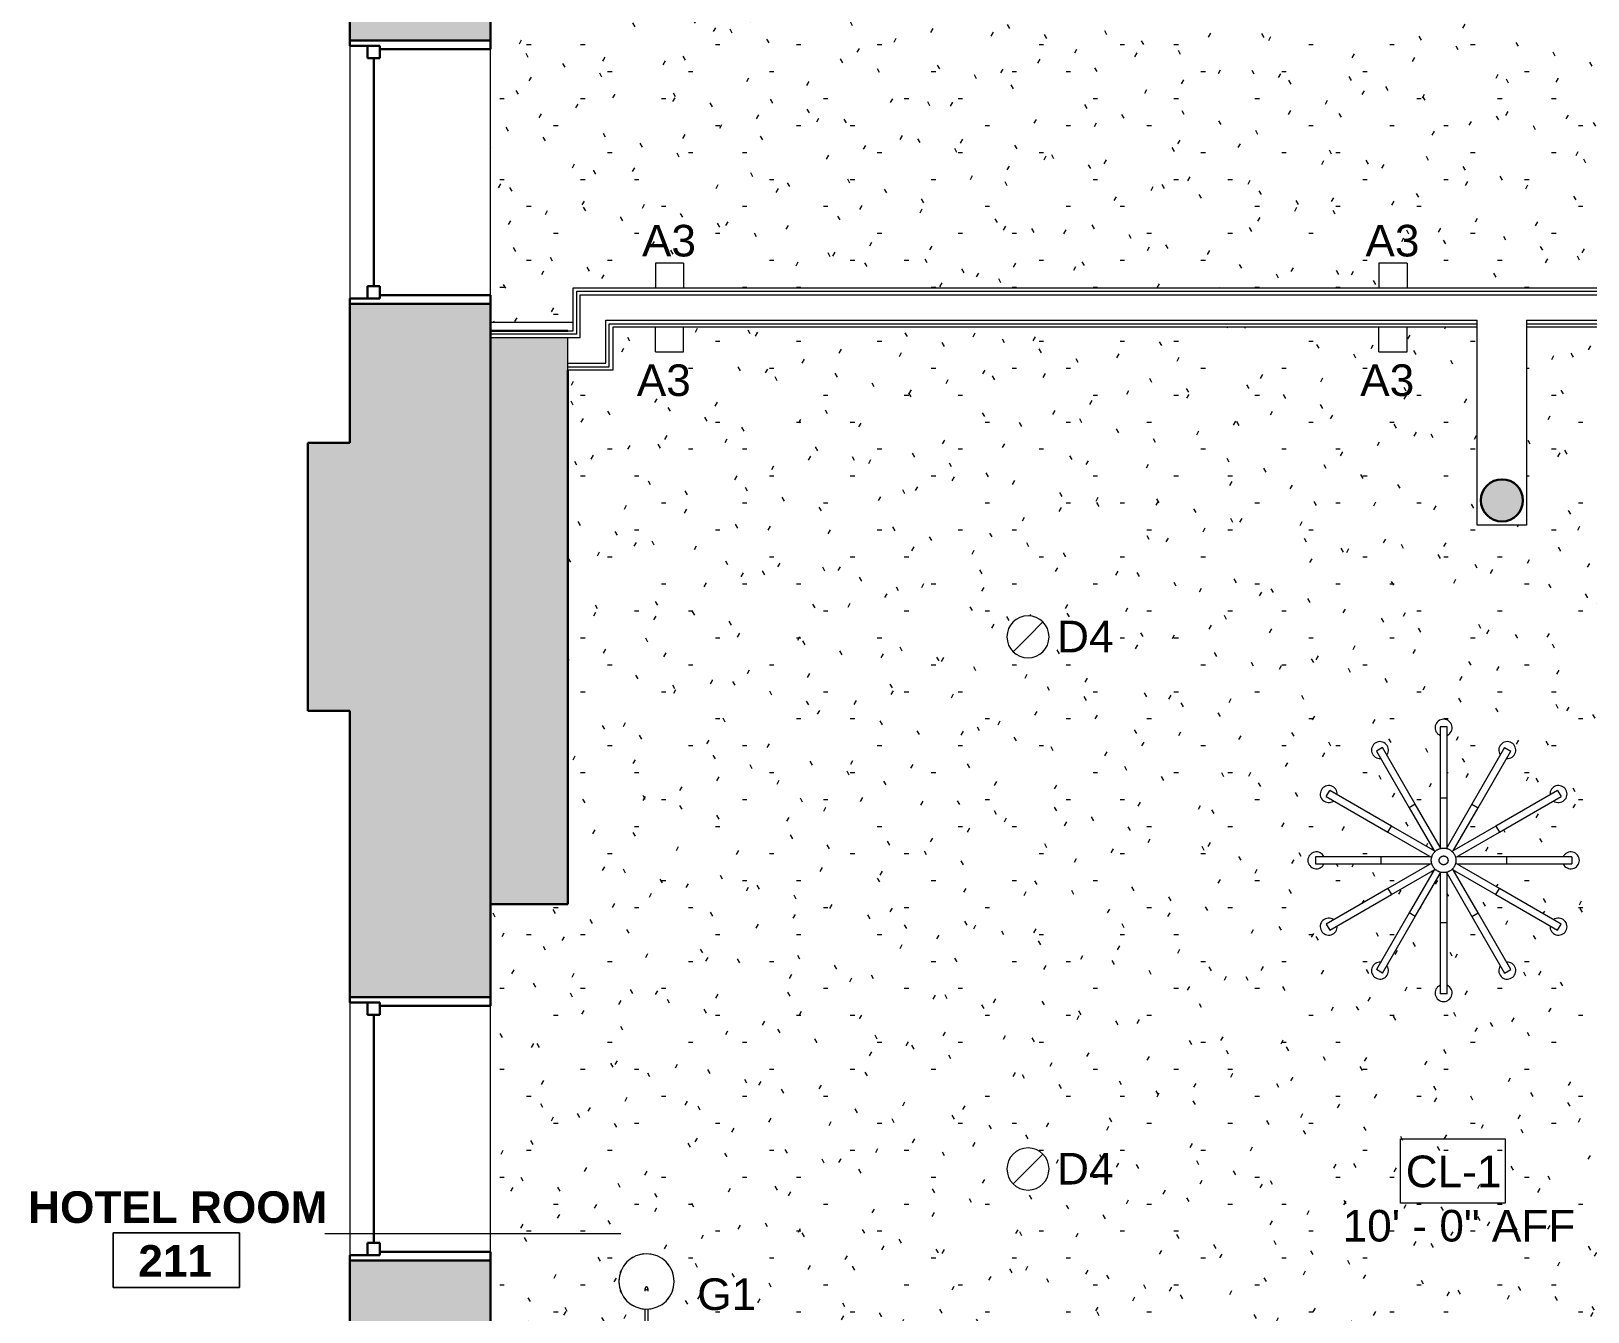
# Model space of a CAD drawing. Header units: inches. Extents: x -1176 to 1507, y -2527 to 978.
# Drawn here: x -1080.5 to -858.8, y 460.8 to 643.2 of the extents above; entities that cross this region are included whole.
import ezdxf

# ---------------------------------------------------------------- set-up
doc = ezdxf.new("R2010")
doc.units = ezdxf.units.IN
doc.header["$MEASUREMENT"] = 0
for name, color, linetype, lineweight in [('A-AREA-IDEN', 2, 'Continuous', 9), ('A-CLNG', 13, 'Continuous', 18), ('A-CLNG-IDEN', 151, 'Continuous', 9), ('A-CLNG-PATT', 13, 'Continuous', 18), ('A-GLAZ', 151, 'Continuous', 18), ('A-WALL', 113, 'Continuous', 18), ('A-WALL-PATT', 111, 'Continuous', 18), ('E-LITE-EQPM', 33, 'Continuous', 9), ('E-LITE-EQPM-IDEN', 33, 'Continuous', 9), ('I-WALL', 2, 'Continuous', 18), ('S-COLS', 52, 'Continuous', 18)]:
    doc.layers.add(name, color=color, linetype=linetype, lineweight=lineweight)
doc.styles.add('Arial', font='arial.ttf', dxfattribs={"height": 4.5})
doc.styles.add('Swis721 Lt BT', font='swissl.ttf', dxfattribs={"height": 4.5})
doc.styles.add('Swis721 Lt BT_B', font='', dxfattribs={"height": 4.5})
doc.styles.get('Swis721 Lt BT_B').set_extended_font_data('Swis721 Lt BT', bold=True)
pattern_1 = [(0, (0, 0), (15.36, 3.84), [0.634, -10.886, 0.634, -10.886, -61.44]), (0, (0, 0), (15.36, 3.84), [-23.04, 0.634, -22.406, 0.634, -10.886, -26.88]), (0, (0, 0), (15.36, 3.84), [-57.6, 0.634, -7.046, 0.634, -18.566]), (120, (5.76, 1.92), (-11.005538, 11.38215), [0.634, -10.886, 0.634, -10.886, -61.44]), (120, (5.76, 1.92), (-11.005538, 11.38215), [-23.04, 0.634, -22.406, 0.634, -10.886, -26.88]), (120, (5.76, 1.92), (-11.005538, 11.38215), [-57.6, 0.634, -7.046, 0.634, -18.566]), (240, (7.68, 9.6), (-4.354462, -15.22215), [0.634, -10.886, 0.634, -10.886, -61.44]), (240, (7.68, 9.6), (-4.354462, -15.22215), [-23.04, 0.634, -22.406, 0.634, -10.886, -26.88]), (240, (7.68, 9.6), (-4.354462, -15.22215), [-57.6, 0.634, -7.046, 0.634, -18.566])]

# ---------------------------------------------------------------- blocks, each defined once
blk = doc.blocks.new('Double Hung - side window 4_ X 6_ 3_ H-6972878-2nd Floor RCP')
at = {"layer": 'A-GLAZ', "color": 8, "lineweight": 30}
for p, q in [((-18.75, 10), (-18, 10)), ((-18, 5.75), (-18, 10)), ((18, 5.75), (18, 10)), ((18.75, 10), (18, 10)), ((-18, 7.5), (-18, 5.75)), ((-18, 7.5), (-16.25, 7.5)), ((-16.25, 7.5), (-16.25, 5.75)), ((16.25, 7.5), (16.25, 5.75)), ((18, 7.5), (16.25, 7.5)), ((18, 7.5), (18, 5.75)), ((-18, 5.75), (-16.25, 5.75)), ((-18, 5.75), (-17.5, 5.75)), ((-17.5, -10), (-17.5, 5.75)), ((-16.25, 6.625), (16.25, 6.625)), ((18, 5.75), (16.25, 5.75)), ((17.5, 5.75), (18, 5.75)), ((17.5, 5.75), (17.5, -10)), ((-17.5, -10), (-18.75, -10)), ((17.5, -10), (18.75, -10))]:
    blk.add_line(p, q, dxfattribs=at)
blk = doc.blocks.new('Sconce Light - Sphere - Bedside Sconce-8114696-2nd Floor RCP')
at = {"layer": 'E-LITE-EQPM'}
for p, q in [((0, 6.3125), (-2, 6.3125)), ((-2, 6.3125), (-2, 2.8125)), ((2, 6.3125), (0, 6.3125)), ((2, 6.3125), (2, 2.8125)), ((-2, 2.8125), (0, 2.8125)), ((0, 2.8125), (2, 2.8125))]:
    blk.add_line(p, q, dxfattribs=at)
blk = doc.blocks.new('Iron_Chandelier_2145 - Iron_Chandelier_2145-V2-2nd Floor RCP')
at = {"layer": 'E-LITE-EQPM'}
for p, q in [((-0.5, 19.02), (-0.5, 8.88)), ((0.5, 19.02), (-0.5, 19.02)), ((0.5, 8.88), (0.5, 19.02)), ((-8.69, 16.05), (-9.56, 15.55)), ((-9.56, 15.55), (-4.9, 7.49)), ((-4.04, 7.99), (-8.69, 16.05)), ((8.69, 16.05), (4.04, 7.99)), ((4.9, 7.49), (9.56, 15.55)), ((8.69, 16.05), (9.56, 15.55)), ((-16.72, 9.08), (-16.22, 9.94)), ((-16.72, 9.08), (-7.94, 4)), ((-7.44, 4.87), (-16.22, 9.94)), ((-0.5, 8.88), (-0.5, 2.41)), ((0.5, 8.88), (-0.5, 8.88)), ((0.5, 2.41), (0.5, 8.88)), ((16.22, 9.94), (7.44, 4.87)), ((7.94, 4), (16.72, 9.08)), ((16.22, 9.94), (16.72, 9.08)), ((-4.04, 7.99), (-4.9, 7.49)), ((-4.9, 7.49), (-1.36, 1.36)), ((-0.5, 1.86), (-4.04, 7.99)), ((4.04, 7.99), (0.5, 1.86)), ((1.36, 1.36), (4.9, 7.49)), ((4.04, 7.99), (4.9, 7.49)), ((-7.94, 4), (-7.44, 4.87)), ((-1.84, 1.64), (-7.44, 4.87)), ((7.44, 4.87), (1.84, 1.64)), ((7.44, 4.87), (7.94, 4)), ((-7.94, 4), (-2.34, 0.77)), ((-0.5, 2.41), (-0.5, 1.66)), ((0.5, 1.67), (0.5, 2.41)), ((2.34, 0.77), (7.94, 4)), ((-8.94, 0.5), (-18.25, 0.5)), ((-18.25, 0.5), (-18.25, -0.5)), ((-1.86, 0.5), (-8.94, 0.5)), ((-8.94, 0.5), (-8.94, -0.5)), ((-2.34, 0.77), (-1.69, 0.4)), ((-1.2, 1.27), (-1.84, 1.64)), ((1.84, 1.64), (1.19, 1.26)), ((1.69, 0.4), (2.34, 0.77)), ((8.94, 0.5), (1.86, 0.5)), ((18.25, 0.5), (8.94, 0.5)), ((8.94, 0.5), (8.94, -0.5)), ((18.25, 0.5), (18.25, -0.5)), ((-18.25, -0.5), (-8.94, -0.5)), ((-8.94, -0.5), (-1.86, -0.5)), ((-2.34, -0.77), (-7.94, -4)), ((-7.44, -4.87), (-1.84, -1.64)), ((-1.36, -1.36), (-4.9, -7.49)), ((-4.04, -7.99), (-0.5, -1.86)), ((-1.69, -0.4), (-2.34, -0.77)), ((-1.84, -1.64), (-1.19, -1.26)), ((-0.5, -1.67), (-0.5, -2.41)), ((0.5, -2.41), (0.5, -1.66)), ((0.5, -1.86), (4.04, -7.99)), ((1.2, -1.27), (1.84, -1.64)), ((4.9, -7.49), (1.36, -1.36)), ((2.34, -0.77), (1.69, -0.4)), ((1.84, -1.64), (7.44, -4.87)), ((1.86, -0.5), (8.94, -0.5)), ((7.94, -4), (2.34, -0.77)), ((8.94, -0.5), (18.25, -0.5)), ((-7.94, -4), (-16.72, -9.08)), ((-7.94, -4), (-7.44, -4.87)), ((-0.5, -2.41), (-0.5, -8.88)), ((0.5, -8.88), (0.5, -2.41)), ((7.44, -4.87), (7.94, -4)), ((16.72, -9.08), (7.94, -4)), ((-16.22, -9.94), (-7.44, -4.87)), ((7.44, -4.87), (16.22, -9.94)), ((-4.9, -7.49), (-9.56, -15.55)), ((-8.69, -16.05), (-4.04, -7.99)), ((-4.04, -7.99), (-4.9, -7.49)), ((4.04, -7.99), (4.9, -7.49)), ((4.04, -7.99), (8.69, -16.05)), ((9.56, -15.55), (4.9, -7.49)), ((-16.72, -9.08), (-16.22, -9.94)), ((-0.5, -8.88), (-0.5, -19.02)), ((0.5, -8.88), (-0.5, -8.88)), ((0.5, -19.02), (0.5, -8.88)), ((16.22, -9.94), (16.72, -9.08)), ((-8.69, -16.05), (-9.56, -15.55)), ((8.69, -16.05), (9.56, -15.55)), ((0.5, -19.02), (-0.5, -19.02))]:
    blk.add_line(p, q, dxfattribs=at)
at = {"layer": 'E-LITE-EQPM', "flags": 128}
for points in [[(-1.75, 0), (-1.75, 0.07), (-1.75, 0.14), (-1.74, 0.21), (-1.73, 0.28), (-1.72, 0.35), (-1.7, 0.42), (-1.68, 0.48), (-1.66, 0.55), (-1.64, 0.62), (-1.61, 0.68), (-1.59, 0.75), (-1.56, 0.81), (-1.52, 0.87), (-1.49, 0.93), (-1.45, 0.99), (-1.41, 1.05), (-1.36, 1.1), (-1.32, 1.16), (-1.27, 1.21), (-1.22, 1.26), (-1.17, 1.31), (-1.12, 1.35), (-1.06, 1.39), (-1.01, 1.44), (-0.95, 1.48), (-0.89, 1.51), (-0.83, 1.55), (-0.76, 1.58), (-0.7, 1.61), (-0.64, 1.63), (-0.57, 1.66), (-0.5, 1.68), (-0.44, 1.7), (-0.37, 1.71), (-0.3, 1.73), (-0.23, 1.74), (-0.16, 1.75), (-0.09, 1.75), (-0.02, 1.75), (0.05, 1.75), (0.12, 1.75), (0.19, 1.74), (0.26, 1.73), (0.33, 1.72), (0.4, 1.71), (0.47, 1.69), (0.53, 1.67), (0.6, 1.65), (0.67, 1.62), (0.73, 1.59), (0.79, 1.56), (0.85, 1.53), (0.92, 1.5), (0.97, 1.46), (1.03, 1.42), (1.09, 1.38), (1.14, 1.33), (1.19, 1.28), (1.24, 1.23), (1.29, 1.18), (1.34, 1.13), (1.38, 1.08), (1.43, 1.02), (1.46, 0.96), (1.5, 0.9), (1.54, 0.84), (1.57, 0.78), (1.6, 0.72), (1.63, 0.65), (1.65, 0.59), (1.67, 0.52), (1.69, 0.45), (1.71, 0.39), (1.72, 0.32), (1.74, 0.25), (1.74, 0.18), (1.75, 0.11), (1.75, 0.04), (1.75, 0)], [(-0.63, 0), (-0.63, 0.03), (-0.63, 0.05), (-0.62, 0.08), (-0.62, 0.1), (-0.62, 0.12), (-0.61, 0.15), (-0.6, 0.17), (-0.6, 0.2), (-0.59, 0.22), (-0.58, 0.24), (-0.57, 0.27), (-0.56, 0.29), (-0.55, 0.31), (-0.53, 0.33), (-0.52, 0.35), (-0.5, 0.38), (-0.49, 0.39), (-0.47, 0.41), (-0.46, 0.43), (-0.44, 0.45), (-0.42, 0.47), (-0.4, 0.48), (-0.38, 0.5), (-0.36, 0.51), (-0.34, 0.53), (-0.32, 0.54), (-0.3, 0.55), (-0.27, 0.57), (-0.25, 0.58), (-0.23, 0.59), (-0.2, 0.59), (-0.18, 0.6), (-0.16, 0.61), (-0.13, 0.61), (-0.11, 0.62), (-0.08, 0.62), (-0.06, 0.63), (-0.03, 0.63), (-0.01, 0.63), (0.02, 0.63), (0.04, 0.63), (0.07, 0.62), (0.09, 0.62), (0.12, 0.62), (0.14, 0.61), (0.17, 0.61), (0.19, 0.6), (0.21, 0.59), (0.24, 0.58), (0.26, 0.57), (0.28, 0.56), (0.31, 0.55), (0.33, 0.54), (0.35, 0.52), (0.37, 0.51), (0.39, 0.49), (0.41, 0.48), (0.43, 0.46), (0.45, 0.44), (0.46, 0.42), (0.48, 0.41), (0.5, 0.39), (0.51, 0.37), (0.52, 0.35), (0.54, 0.32), (0.55, 0.3), (0.56, 0.28), (0.57, 0.26), (0.58, 0.23), (0.59, 0.21), (0.6, 0.19), (0.61, 0.16), (0.61, 0.14), (0.62, 0.11), (0.62, 0.09), (0.62, 0.06), (0.63, 0.04), (0.63, 0.01), (0.63, 0)], [(1.75, 0), (1.75, -0.07), (1.75, -0.14), (1.74, -0.21), (1.73, -0.28), (1.72, -0.35), (1.7, -0.42), (1.68, -0.48), (1.66, -0.55), (1.64, -0.62), (1.61, -0.68), (1.59, -0.75), (1.56, -0.81), (1.52, -0.87), (1.49, -0.93), (1.45, -0.99), (1.41, -1.05), (1.36, -1.1), (1.32, -1.16), (1.27, -1.21), (1.22, -1.26), (1.17, -1.31), (1.12, -1.35), (1.06, -1.39), (1.01, -1.44), (0.95, -1.48), (0.89, -1.51), (0.83, -1.55), (0.76, -1.58), (0.7, -1.61), (0.64, -1.63), (0.57, -1.66), (0.5, -1.68), (0.44, -1.7), (0.37, -1.71), (0.3, -1.73), (0.23, -1.74), (0.16, -1.75), (0.09, -1.75), (0.02, -1.75), (-0.05, -1.75), (-0.12, -1.75), (-0.19, -1.74), (-0.26, -1.73), (-0.33, -1.72), (-0.4, -1.71), (-0.47, -1.69), (-0.53, -1.67), (-0.6, -1.65), (-0.67, -1.62), (-0.73, -1.59), (-0.79, -1.56), (-0.85, -1.53), (-0.92, -1.5), (-0.97, -1.46), (-1.03, -1.42), (-1.09, -1.38), (-1.14, -1.33), (-1.19, -1.28), (-1.24, -1.23), (-1.29, -1.18), (-1.34, -1.13), (-1.38, -1.08), (-1.43, -1.02), (-1.46, -0.96), (-1.5, -0.9), (-1.54, -0.84), (-1.57, -0.78), (-1.6, -0.72), (-1.63, -0.65), (-1.65, -0.59), (-1.67, -0.52), (-1.69, -0.45), (-1.71, -0.39), (-1.72, -0.32), (-1.74, -0.25), (-1.74, -0.18), (-1.75, -0.11), (-1.75, -0.04), (-1.75, 0)], [(0.63, 0), (0.63, -0.03), (0.63, -0.05), (0.62, -0.08), (0.62, -0.1), (0.62, -0.12), (0.61, -0.15), (0.6, -0.17), (0.6, -0.2), (0.59, -0.22), (0.58, -0.24), (0.57, -0.27), (0.56, -0.29), (0.55, -0.31), (0.53, -0.33), (0.52, -0.35), (0.5, -0.38), (0.49, -0.39), (0.47, -0.41), (0.46, -0.43), (0.44, -0.45), (0.42, -0.47), (0.4, -0.48), (0.38, -0.5), (0.36, -0.51), (0.34, -0.53), (0.32, -0.54), (0.3, -0.55), (0.27, -0.57), (0.25, -0.58), (0.23, -0.59), (0.2, -0.59), (0.18, -0.6), (0.16, -0.61), (0.13, -0.61), (0.11, -0.62), (0.08, -0.62), (0.06, -0.63), (0.03, -0.63), (0.01, -0.63), (-0.02, -0.63), (-0.04, -0.63), (-0.07, -0.62), (-0.09, -0.62), (-0.12, -0.62), (-0.14, -0.61), (-0.17, -0.61), (-0.19, -0.6), (-0.21, -0.59), (-0.24, -0.58), (-0.26, -0.57), (-0.28, -0.56), (-0.31, -0.55), (-0.33, -0.54), (-0.35, -0.52), (-0.37, -0.51), (-0.39, -0.49), (-0.41, -0.48), (-0.43, -0.46), (-0.45, -0.44), (-0.46, -0.42), (-0.48, -0.41), (-0.5, -0.39), (-0.51, -0.37), (-0.52, -0.35), (-0.54, -0.32), (-0.55, -0.3), (-0.56, -0.28), (-0.57, -0.26), (-0.58, -0.23), (-0.59, -0.21), (-0.6, -0.19), (-0.61, -0.16), (-0.61, -0.14), (-0.62, -0.11), (-0.62, -0.09), (-0.62, -0.06), (-0.63, -0.04), (-0.63, -0.01), (-0.63, 0)]]:
    blk.add_lwpolyline(points, dxfattribs=at)
at = {"layer": 'E-LITE-EQPM'}
for centre, start, end in [((0, 18.89), 90, 244.637), ((0, 18.89), 295.363, 90), ((-9.06, 15.7), 120, 274.637), ((-9.06, 15.7), 325.363, 120), ((9.06, 15.7), 60, 214.637), ((9.06, 15.7), 265.363, 60), ((-16.36, 9.44), 150, 304.637), ((-16.36, 9.44), 355.363, 150), ((16.36, 9.44), 30, 184.637), ((16.36, 9.44), 235.363, 30), ((-18.12, 0), 25.363, 180), ((-18.12, 0), 180, 334.637), ((18.12, 0), 0, 154.637), ((18.12, 0), 205.363, 0), ((-16.36, -9.44), 55.363, 210), ((16.36, -9.44), 330, 124.637), ((-16.36, -9.44), 210, 4.637), ((16.36, -9.44), 175.363, 330), ((-9.06, -15.7), 85.363, 240), ((-9.06, -15.7), 240, 34.637), ((9.06, -15.7), 145.363, 300), ((9.06, -15.7), 300, 94.637), ((0, -18.89), 115.363, 270), ((0, -18.89), 270, 64.637)]:
    blk.add_arc(centre, 1.21, start, end, dxfattribs=at)
blk = doc.blocks.new('Lighting_Outside_Platek_flamingo-floor - 3050316_9W_LED_3000K_H1900mm_Floor-6784958-2nd Floor RCP')
at = {"layer": 'E-LITE-EQPM'}
for p, q in [((10, 0.18), (10.41, 0.18)), ((12.93, 0.18), (15.52, 0.18)), ((10.41, -0.21), (10, -0.21)), ((15.52, -0.21), (12.92, -0.21))]:
    blk.add_line(p, q, dxfattribs=at)
for centre, radius, start, end in [((9.02, 0), 3.94, 0, 180), ((9.02, -0.01), 3.94, 127.822, 131.3135), ((9.02, -0.01), 3.94, 108.8033, 111.9844), ((9.02, -0.01), 3.94, 68.0156, 71.1967), ((9.02, -0.01), 3.94, 48.6865, 52.178), ((9.02, 0), 3.94, 180, 0), ((9.02, -0.01), 3.94, 168.0937, 173.161), ((10, -0.01), 0.197, 0, 180), ((9.02, -0.01), 3.94, 6.839, 11.9063), ((9.02, -0.01), 3.94, 186.4519, 192.1397), ((9.02, -0.01), 3.94, 208.3017, 212.7015), ((10, -0.01), 0.197, 180, 360), ((9.02, -0.01), 3.94, 327.2985, 331.6983), ((9.02, -0.01), 3.94, 347.8603, 353.5481), ((9.02, -0.01), 3.94, 227.2675, 234.5311), ((9.02, -0.01), 3.94, 245.2753, 252.8493), ((9.02, -0.01), 3.94, 265.6002, 270), ((9.02, -0.01), 3.94, 270, 274.3998), ((9.02, -0.01), 3.94, 287.1507, 294.7247), ((9.02, -0.01), 3.94, 305.4689, 312.7325)]:
    blk.add_arc(centre, radius, start, end, dxfattribs=at)
blk = doc.blocks.new('L-Recessed Circular - Downlight - 6_-7313291-2nd Floor RCP')
at = {"layer": 'E-LITE-EQPM'}
for q in [(-2.12, -2.12), (2.12, 2.12)]:
    blk.add_line((0, 0), q, dxfattribs=at)
for start, end in [(360, 180), (180, 360)]:
    blk.add_arc((0, 0), 3, start, end, dxfattribs=at)
blk = doc.blocks.new('Room Tag - Room Name and Number-3379422-2nd Floor RCP')
at = {"layer": 'A-AREA-IDEN'}
for p, q in [((-0.1881, -0.1636), (-0.1881, -0.0018)), ((-0.1881, -0.0018), (0.1869, -0.0018)), ((0.1869, -0.0018), (-0.1881, -0.0018)), ((-0.1881, -0.0018), (-0.1881, -0.1636)), ((0.1869, -0.0018), (0.1869, -0.1636)), ((0.1869, -0.1636), (0.1869, -0.0018)), ((0.1869, -0.1636), (-0.1881, -0.1636)), ((-0.1881, -0.1636), (0.1869, -0.1636))]:
    blk.add_line(p, q, dxfattribs=at)

msp = doc.modelspace()

# ---------------------------------------------------------------- hatches: boundary and pattern name
at = {"layer": 'A-CLNG-PATT'}
h = msp.add_hatch(dxfattribs=at)
h.set_pattern_fill('FP_2', color=256, style=0, pattern_type=2)
h.set_pattern_definition(pattern_1)
h.paths.add_polyline_path([(-1015.06, 601.72), (-1003.27, 601.72), (-1003.27, 606.65), (-991.56, 606.65), (-991.56, 610.15), (-987.56, 610.15), (-987.56, 606.65), (-888.56, 606.65), (-888.56, 610.15), (-884.56, 610.15), (-884.56, 606.65), (-780.6, 606.65), (-780.6, 610.15), (-776.6, 610.15), (-776.6, 606.65), (-758.26, 606.65), (-758.26, 789.87), (-1004.06, 789.87), (-1004.06, 776.87), (-1015.06, 776.87), (-1015.06, 720.37), (-1004.06, 720.37), (-1004.06, 651.37), (-1015.06, 651.37), (-1015.06, 604.37)], flags=0)
h.paths.add_polyline_path([(-951.75, 644.52), (-952.53, 644.62), (-953.25, 644.92), (-953.87, 645.4), (-954.35, 646.02), (-954.65, 646.75), (-954.75, 647.52), (-954.65, 648.3), (-954.35, 649.02), (-953.87, 649.64), (-953.25, 650.12), (-952.53, 650.42), (-951.75, 650.52), (-950.97, 650.42), (-950.25, 650.12), (-949.63, 649.64), (-949.15, 649.02), (-948.85, 648.3), (-948.75, 647.52), (-948.85, 646.75), (-949.15, 646.02), (-949.63, 645.4), (-950.25, 644.92), (-950.97, 644.62)], flags=0)
h.paths.add_polyline_path([(-822.79, 644.52), (-823.57, 644.62), (-824.29, 644.92), (-824.91, 645.4), (-825.39, 646.02), (-825.69, 646.75), (-825.79, 647.52), (-825.69, 648.3), (-825.39, 649.02), (-824.91, 649.64), (-824.29, 650.12), (-823.57, 650.42), (-822.79, 650.52), (-822.01, 650.42), (-821.29, 650.12), (-820.67, 649.64), (-820.19, 649.02), (-819.89, 648.3), (-819.79, 647.52), (-819.89, 646.75), (-820.19, 646.02), (-820.67, 645.4), (-821.29, 644.92), (-822.01, 644.62)], flags=0)
h.paths.add_polyline_path([(-886.07, 678.17), (-886.78, 678.4), (-887.21, 679.01), (-887.21, 679.75), (-886.78, 680.36), (-886.57, 680.42), (-886.57, 696.4), (-894.17, 683.22), (-894.03, 683.06), (-893.96, 682.29), (-894.32, 681.67), (-895, 681.37), (-895.73, 681.52), (-896.23, 682.08), (-896.29, 682.85), (-895.94, 683.46), (-895.25, 683.77), (-895.04, 683.72), (-887.46, 696.88), (-901.27, 688.91), (-901.22, 688.69), (-901.52, 688.01), (-902.17, 687.64), (-902.91, 687.72), (-903.47, 688.22), (-903.62, 688.95), (-903.32, 689.63), (-902.67, 690), (-901.93, 689.92), (-901.77, 689.78), (-888.41, 697.49), (-888.41, 697.76), (-903.15, 697.76), (-903.21, 697.55), (-903.82, 697.12), (-904.57, 697.12), (-905.17, 697.55), (-905.4, 698.26), (-905.17, 698.97), (-904.56, 699.41), (-903.82, 699.41), (-903.21, 698.97), (-903.15, 698.76), (-887.95, 698.78), (-901.78, 706.74), (-901.93, 706.6), (-902.7, 706.54), (-903.32, 706.9), (-903.62, 707.58), (-903.47, 708.31), (-902.91, 708.81), (-902.14, 708.87), (-901.52, 708.51), (-901.22, 707.83), (-901.27, 707.62), (-887.43, 699.63), (-895.04, 712.81), (-895.25, 712.76), (-895.94, 713.06), (-896.31, 713.71), (-896.23, 714.45), (-895.73, 715.01), (-895, 715.16), (-894.32, 714.86), (-893.95, 714.21), (-894.03, 713.47), (-894.17, 713.31), (-886.57, 700.13), (-886.57, 716.1), (-886.78, 716.17), (-887.21, 716.78), (-887.21, 717.52), (-886.78, 718.13), (-886.07, 718.36), (-885.36, 718.13), (-884.92, 717.52), (-884.92, 716.78), (-885.36, 716.17), (-885.57, 716.1), (-885.57, 700.13), (-877.96, 713.31), (-878.11, 713.47), (-878.17, 714.24), (-877.81, 714.86), (-877.13, 715.16), (-876.4, 715.01), (-875.9, 714.45), (-875.84, 713.68), (-876.2, 713.06), (-876.88, 712.76), (-877.09, 712.81), (-884.7, 699.63), (-870.87, 707.62), (-870.91, 707.83), (-870.61, 708.51), (-869.96, 708.89), (-869.22, 708.81), (-868.67, 708.31), (-868.51, 707.58), (-868.81, 706.9), (-869.46, 706.53), (-870.2, 706.6), (-870.37, 706.75), (-884.2, 698.76), (-868.98, 698.78), (-868.92, 698.97), (-868.31, 699.41), (-867.57, 699.41), (-866.96, 698.97), (-866.73, 698.26), (-866.96, 697.55), (-867.57, 697.12), (-868.32, 697.12), (-868.92, 697.55), (-868.99, 697.76), (-884.2, 697.76), (-870.35, 689.79), (-870.2, 689.92), (-869.43, 689.99), (-868.81, 689.63), (-868.51, 688.95), (-868.67, 688.22), (-869.22, 687.72), (-869.99, 687.66), (-870.61, 688.01), (-870.91, 688.69), (-870.87, 688.91), (-884.69, 696.88), (-877.09, 683.72), (-876.88, 683.77), (-876.2, 683.46), (-875.82, 682.82), (-875.9, 682.08), (-876.4, 681.52), (-877.13, 681.37), (-877.81, 681.67), (-878.18, 682.32), (-878.11, 683.06), (-877.96, 683.22), (-885.57, 696.4), (-885.57, 680.42), (-885.36, 680.36), (-884.92, 679.75), (-884.92, 679), (-885.36, 678.4), (-885.93, 678.21)], flags=0)
h.paths.add_polyline_path([(-888.41, 697.49), (-887.93, 697.76), (-888.41, 697.76)], flags=0)
h.paths.add_polyline_path([(-822.79, 735.94), (-823.57, 736.04), (-824.29, 736.34), (-824.91, 736.82), (-825.39, 737.44), (-825.69, 738.16), (-825.79, 738.94), (-825.69, 739.71), (-825.39, 740.44), (-824.91, 741.06), (-824.29, 741.53), (-823.57, 741.83), (-822.79, 741.94), (-822.01, 741.83), (-821.29, 741.53), (-820.67, 741.06), (-820.19, 740.44), (-819.89, 739.71), (-819.79, 738.94), (-819.89, 738.16), (-820.19, 737.44), (-820.67, 736.82), (-821.29, 736.34), (-822.01, 736.04)], flags=0)
h.paths.add_polyline_path([(-951.75, 735.94), (-952.53, 736.04), (-953.25, 736.34), (-953.87, 736.82), (-954.35, 737.44), (-954.65, 738.16), (-954.75, 738.94), (-954.65, 739.71), (-954.35, 740.44), (-953.87, 741.06), (-953.25, 741.53), (-952.53, 741.83), (-951.75, 741.94), (-950.97, 741.83), (-950.25, 741.53), (-949.63, 741.06), (-949.15, 740.44), (-948.85, 739.71), (-948.75, 738.94), (-948.85, 738.16), (-949.15, 737.44), (-949.63, 736.82), (-950.25, 736.34), (-950.97, 736.04)], flags=0)
h.paths.add_polyline_path([(-992.84, 776.95), (-993.29, 777.01), (-993.51, 777.01), (-993.63, 777.06), (-993.86, 777.09), (-994.81, 777.48), (-995.62, 778.11), (-996.25, 778.92), (-996.64, 779.87), (-996.77, 780.89), (-996.64, 781.91), (-996.25, 782.86), (-995.62, 783.67), (-994.79, 784.3), (-993.86, 784.69), (-993.63, 784.72), (-993.51, 784.77), (-993.22, 784.78), (-993.02, 784.8), (-993.01, 787), (-992.96, 787.08), (-992.87, 787.14), (-992.77, 787.14), (-992.68, 787.08), (-992.63, 787), (-992.63, 786.94), (-992.63, 784.8), (-992.34, 784.77), (-992.14, 784.77), (-992, 784.72), (-991.82, 784.69), (-990.84, 784.29), (-990.71, 784.18), (-990.05, 783.67), (-989.9, 783.5), (-989.81, 783.42), (-989.65, 783.15), (-989.43, 782.86), (-989.29, 782.52), (-989.12, 782.24), (-989.09, 782.04), (-989.03, 781.91), (-988.9, 780.81), (-988.94, 780.59), (-989.03, 779.87), (-989.09, 779.73), (-989.12, 779.54), (-989.29, 779.26), (-989.43, 778.92), (-989.65, 778.63), (-989.81, 778.36), (-989.95, 778.24), (-990.05, 778.11), (-990.86, 777.48), (-990.96, 777.44), (-991.82, 777.09), (-992, 777.06), (-992.14, 777.01), (-992.38, 777.01)], flags=0)
h.paths.add_polyline_path([(-838.07, 778.36), (-838.07, 789.39), (-827.05, 789.39), (-827.05, 778.36)], flags=0)
h = msp.add_hatch(dxfattribs=at)
h.set_pattern_fill('FP_2', color=256, style=0, pattern_type=2)
h.set_pattern_definition(pattern_1)
h.paths.add_polyline_path([(-1004.06, 449.19), (-872, 449.19), (-871.06, 449.37), (-870.12, 449.19), (-778.6, 449.19), (-778.6, 497.19), (-778.85, 497.19), (-778.85, 601.03), (-867.56, 601.03), (-867.56, 572.84), (-874.56, 572.84), (-874.56, 601.03), (-884.56, 601.03), (-884.56, 597.53), (-888.56, 597.53), (-888.56, 601.03), (-987.56, 601.03), (-987.56, 597.53), (-991.56, 597.53), (-991.56, 601.03), (-997.64, 601.03), (-997.64, 594.9), (-1004.06, 594.9), (-1004.06, 518.87), (-1015.06, 518.87), (-1015.06, 458.42), (-1004.06, 458.42), (-1004.06, 453.32)], flags=0)
h.paths.add_polyline_path([(-992.85, 458.89), (-992.95, 458.91), (-993.02, 458.99), (-993.05, 459.08), (-993.05, 461.23), (-993.29, 461.26), (-993.53, 461.26), (-993.67, 461.31), (-993.86, 461.34), (-994.83, 461.74), (-994.96, 461.85), (-995.62, 462.36), (-995.72, 462.49), (-995.87, 462.61), (-996.02, 462.88), (-996.25, 463.17), (-996.39, 463.51), (-996.55, 463.79), (-996.58, 463.99), (-996.64, 464.12), (-996.77, 465.22), (-996.74, 465.44), (-996.64, 466.16), (-996.58, 466.29), (-996.55, 466.49), (-996.39, 466.77), (-996.25, 467.11), (-996.02, 467.4), (-995.87, 467.67), (-995.72, 467.79), (-995.62, 467.92), (-994.82, 468.55), (-994.71, 468.59), (-993.86, 468.94), (-993.67, 468.97), (-993.53, 469.02), (-993.22, 469.03), (-992.84, 469.08), (-992.38, 469.02), (-992.17, 469.02), (-992.04, 468.97), (-991.82, 468.94), (-990.87, 468.55), (-990.05, 467.92), (-989.43, 467.11), (-989.03, 466.16), (-988.9, 465.14), (-989.03, 464.12), (-989.43, 463.17), (-990.05, 462.36), (-990.88, 461.73), (-991.82, 461.34), (-992.04, 461.31), (-992.17, 461.26), (-992.38, 461.26), (-992.65, 461.23), (-992.66, 459.03), (-992.71, 458.95), (-992.8, 458.89), (-992.84, 458.89)], flags=0)
h.paths.add_polyline_path([(-820.18, 478.02), (-820.96, 478.12), (-821.68, 478.42), (-822.3, 478.9), (-822.78, 479.52), (-823.08, 480.25), (-823.18, 481.02), (-823.08, 481.8), (-822.78, 482.52), (-822.3, 483.14), (-821.68, 483.62), (-820.96, 483.92), (-820.18, 484.02), (-819.41, 483.92), (-818.68, 483.62), (-818.06, 483.14), (-817.59, 482.52), (-817.29, 481.8), (-817.18, 481.02), (-817.29, 480.25), (-817.59, 479.52), (-818.06, 478.9), (-818.68, 478.42), (-819.41, 478.12)], flags=0)
h.paths.add_polyline_path([(-938.53, 478.16), (-939.31, 478.26), (-940.03, 478.56), (-940.65, 479.04), (-941.13, 479.66), (-941.43, 480.38), (-941.53, 481.16), (-941.43, 481.93), (-941.13, 482.66), (-940.65, 483.28), (-940.03, 483.75), (-939.31, 484.05), (-938.53, 484.16), (-937.75, 484.05), (-937.03, 483.75), (-936.41, 483.28), (-935.93, 482.66), (-935.63, 481.93), (-935.53, 481.16), (-935.63, 480.38), (-935.93, 479.66), (-936.41, 479.04), (-937.03, 478.56), (-937.75, 478.26)], flags=0)
h.paths.add_polyline_path([(-879.36, 505.01), (-880.07, 505.25), (-880.5, 505.85), (-880.5, 506.6), (-880.07, 507.2), (-879.86, 507.27), (-879.86, 523.24), (-887.46, 510.07), (-887.32, 509.9), (-887.25, 509.13), (-887.61, 508.51), (-888.29, 508.21), (-889.02, 508.37), (-889.52, 508.92), (-889.58, 509.69), (-889.23, 510.31), (-888.54, 510.61), (-888.33, 510.57), (-880.72, 523.74), (-894.56, 515.75), (-894.51, 515.54), (-894.81, 514.86), (-895.46, 514.48), (-896.2, 514.56), (-896.76, 515.06), (-896.91, 515.79), (-896.61, 516.47), (-895.96, 516.85), (-895.22, 516.77), (-895.06, 516.62), (-881.22, 524.61), (-896.44, 524.61), (-896.5, 524.4), (-897.11, 523.96), (-897.86, 523.96), (-898.46, 524.4), (-898.69, 525.11), (-898.46, 525.82), (-897.85, 526.26), (-897.11, 526.26), (-896.5, 525.82), (-896.44, 525.61), (-881.22, 525.61), (-895.07, 533.58), (-895.22, 533.45), (-895.99, 533.39), (-896.61, 533.74), (-896.91, 534.42), (-896.76, 535.15), (-896.2, 535.65), (-895.43, 535.71), (-894.81, 535.36), (-894.51, 534.68), (-894.56, 534.46), (-880.72, 526.47), (-888.33, 539.65), (-888.54, 539.6), (-889.23, 539.91), (-889.6, 540.55), (-889.52, 541.3), (-889.02, 541.85), (-888.29, 542.01), (-887.61, 541.7), (-887.24, 541.06), (-887.32, 540.31), (-887.46, 540.15), (-879.86, 526.97), (-879.86, 542.95), (-880.07, 543.02), (-880.5, 543.62), (-880.5, 544.37), (-880.07, 544.97), (-879.36, 545.2), (-878.65, 544.97), (-878.21, 544.37), (-878.21, 543.62), (-878.65, 543.02), (-878.86, 542.95), (-878.86, 526.97), (-871.25, 540.15), (-871.4, 540.31), (-871.46, 541.08), (-871.1, 541.7), (-870.42, 542.01), (-869.69, 541.85), (-869.19, 541.3), (-869.13, 540.52), (-869.49, 539.91), (-870.17, 539.6), (-870.38, 539.65), (-877.99, 526.47), (-864.16, 534.46), (-864.2, 534.68), (-863.9, 535.36), (-863.25, 535.73), (-862.51, 535.65), (-861.95, 535.15), (-861.8, 534.42), (-862.1, 533.74), (-862.75, 533.37), (-863.49, 533.45), (-863.66, 533.6), (-877.49, 525.61), (-862.28, 525.61), (-862.21, 525.82), (-861.6, 526.26), (-860.86, 526.26), (-860.25, 525.82), (-860.02, 525.11), (-860.25, 524.4), (-860.86, 523.96), (-861.61, 523.96), (-862.21, 524.4), (-862.28, 524.61), (-877.49, 524.61), (-863.64, 516.63), (-863.49, 516.77), (-862.72, 516.83), (-862.1, 516.47), (-861.8, 515.79), (-861.95, 515.06), (-862.51, 514.56), (-863.28, 514.5), (-863.9, 514.86), (-864.2, 515.54), (-864.16, 515.75), (-877.99, 523.74), (-870.38, 510.57), (-870.17, 510.61), (-869.49, 510.31), (-869.11, 509.66), (-869.19, 508.92), (-869.69, 508.37), (-870.42, 508.21), (-871.1, 508.51), (-871.47, 509.16), (-871.4, 509.9), (-871.25, 510.07), (-878.86, 523.24), (-878.86, 507.27), (-878.65, 507.2), (-878.21, 506.6), (-878.21, 505.85), (-878.65, 505.25), (-879.22, 505.06)], flags=0)
h.paths.add_polyline_path([(-820.18, 553.81), (-820.96, 553.91), (-821.68, 554.21), (-822.3, 554.69), (-822.78, 555.31), (-823.08, 556.03), (-823.18, 556.81), (-823.08, 557.59), (-822.78, 558.31), (-822.3, 558.93), (-821.68, 559.41), (-820.96, 559.71), (-820.18, 559.81), (-819.41, 559.71), (-818.68, 559.41), (-818.06, 558.93), (-817.59, 558.31), (-817.29, 557.59), (-817.18, 556.81), (-817.29, 556.03), (-817.59, 555.31), (-818.06, 554.69), (-818.68, 554.21), (-819.41, 553.91)], flags=0)
h.paths.add_polyline_path([(-938.53, 553.94), (-939.31, 554.05), (-940.03, 554.35), (-940.65, 554.82), (-941.13, 555.44), (-941.43, 556.17), (-941.53, 556.94), (-941.43, 557.72), (-941.13, 558.44), (-940.65, 559.06), (-940.03, 559.54), (-939.31, 559.84), (-938.53, 559.94), (-937.75, 559.84), (-937.03, 559.54), (-936.41, 559.06), (-935.93, 558.44), (-935.63, 557.72), (-935.53, 556.94), (-935.63, 556.17), (-935.93, 555.44), (-936.41, 554.82), (-937.03, 554.35), (-937.75, 554.05)], flags=0)
h.paths.add_polyline_path([(-785.76, 583.51), (-796.78, 583.51), (-796.78, 594.53), (-785.76, 594.53), (-785.76, 592.76)], flags=0)
at = {"layer": 'A-WALL-PATT', "lineweight": 9}
h = msp.add_hatch(color=7, dxfattribs=at)
h.paths.add_polyline_path([(-1015.06, 16.25), (-1015.06, 96), (-1035.06, 96), (-1035.06, 16.25), (-1017.06, 16.25)], flags=0)
h.paths.add_polyline_path([(-1035.06, 133.5), (-1015.06, 133.5), (-1015.06, 216), (-1035.06, 216), (-1035.06, 183.57)], flags=0)
h.paths.add_polyline_path([(-1015.06, 253.5), (-1015.06, 342), (-1035.06, 342), (-1035.06, 253.5)], flags=0)
h.paths.add_polyline_path([(-1015.06, 379.5), (-1015.06, 468.12), (-1035.06, 468.12), (-1035.06, 379.5)], flags=0)
h.paths.add_polyline_path([(-1015.06, 505.62), (-1015.06, 604.37), (-1035.06, 604.37), (-1035.06, 505.62)], flags=0)
h.paths.add_polyline_path([(-1015.06, 641.87), (-1015.06, 729.87), (-1035.06, 729.87), (-1035.06, 641.87)], flags=0)
h.paths.add_polyline_path([(-1035.06, 767.37), (-1015.06, 767.37), (-1015.06, 789.87), (-1035.06, 789.87), (-1035.06, 789.69)], flags=0)
for points in [[(-1015.06, 518.87), (-1004.06, 518.87), (-1004.06, 599.53), (-1015.06, 599.53), (-1015.06, 547.24)], [(-1035.06, 546.41), (-1035.06, 584.57), (-1041.06, 584.57), (-1041.06, 546.41), (-1039.86, 546.41)]]:
    msp.add_hatch(color=7, dxfattribs=at).paths.add_polyline_path(points, flags=0)
at = {"layer": 'S-COLS'}
msp.add_hatch(color=250, dxfattribs=at).paths.add_polyline_path([(-871.06, 573.37), (-869.91, 573.6), (-868.94, 574.25), (-868.29, 575.23), (-868.06, 576.37), (-868.31, 577.55), (-868.94, 578.5), (-869.91, 579.15), (-871.06, 579.37), (-872.21, 579.15), (-873.18, 578.5), (-873.83, 577.52), (-874.06, 576.37), (-873.83, 575.23), (-873.18, 574.25), (-872.21, 573.6)], flags=0)

# ---------------------------------------------------------------- linework, layer by layer
at = {"layer": 'A-AREA-IDEN'}
msp.add_line((-996.52, 471.94), (-1038.62, 471.94), dxfattribs=at)
at = {"layer": 'A-CLNG'}
msp.add_line((-1003.27, 601.72), (-1015.06, 601.72), dxfattribs=at)
for centre, start, end in [((-938.53, 556.94), 0, 180), ((-938.53, 556.94), 180, 0), ((-938.53, 481.16), 0, 180), ((-938.53, 481.16), 180, 0)]:
    msp.add_arc(centre, 3, start, end, dxfattribs=at)
at = {"layer": 'A-CLNG-IDEN', "flags": 128}
msp.add_lwpolyline([(-885.5, 485.44), (-870.62, 485.44), (-870.62, 476.31), (-885.5, 476.31)], close=True, dxfattribs=at)
at = {"layer": 'A-WALL', "color": 8, "lineweight": 30}
for p, q in [((-1035.06, 641.87), (-1035.06, 729.87)), ((-1015.06, 729.87), (-1015.06, 641.87)), ((-1015.06, 641.87), (-1035.06, 641.87)), ((-1035.06, 584.57), (-1035.06, 604.37)), ((-1035.06, 604.37), (-1015.06, 604.37)), ((-1015.06, 604.37), (-1015.06, 505.62)), ((-1015.06, 600.53), (-1004.06, 600.53)), ((-1004.06, 594.9), (-1004.06, 518.87)), ((-1041.06, 546.41), (-1041.06, 584.57)), ((-1041.06, 584.57), (-1035.06, 584.57)), ((-1035.06, 546.41), (-1041.06, 546.41)), ((-1035.06, 505.62), (-1035.06, 546.41)), ((-1004.06, 518.87), (-1015.06, 518.87)), ((-1015.06, 505.62), (-1035.06, 505.62)), ((-1035.06, 379.5), (-1035.06, 468.12)), ((-1035.06, 468.12), (-1015.06, 468.12)), ((-1015.06, 379.5), (-1015.06, 468.12))]:
    msp.add_line(p, q, dxfattribs=at)
at = {"layer": 'A-WALL', "lineweight": 9}
for p, q in [((-1035.06, 641.87), (-1035.06, 604.37)), ((-1015.06, 604.37), (-1015.06, 641.87)), ((-1035.06, 505.62), (-1035.06, 468.12)), ((-1015.06, 468.12), (-1015.06, 505.62))]:
    msp.add_line(p, q, dxfattribs=at)
at = {"layer": 'A-WALL'}
for p, q in [((-1002.77, 606.15), (-757.76, 606.15)), ((-1002.77, 600.03), (-1002.77, 606.15)), ((-1002.27, 605.65), (-757.26, 605.65)), ((-1002.27, 599.53), (-1002.27, 605.65)), ((-998.64, 602.03), (-874.56, 602.03)), ((-998.64, 595.9), (-998.64, 602.03)), ((-998.14, 601.53), (-874.56, 601.53)), ((-998.14, 595.4), (-998.14, 601.53)), ((-874.56, 572.84), (-874.56, 602.03)), ((-867.56, 602.03), (-777.85, 602.03)), ((-867.56, 602.03), (-867.56, 572.84)), ((-867.56, 601.53), (-778.35, 601.53)), ((-1002.77, 600.03), (-1015.06, 600.03)), ((-1002.27, 599.53), (-1015.06, 599.53)), ((-1004.06, 594.9), (-1004.06, 599.53)), ((-997.64, 600.53), (-997.64, 595.4)), ((-1004.06, 595.9), (-998.64, 595.9)), ((-1004.06, 595.4), (-998.14, 595.4)), ((-867.56, 572.84), (-874.56, 572.84))]:
    msp.add_line(p, q, dxfattribs=at)
at = {"layer": 'I-WALL'}
for p, q in [((-1003.27, 606.65), (-991.56, 606.65)), ((-1003.27, 600.53), (-1003.27, 606.65)), ((-987.56, 606.65), (-888.56, 606.65)), ((-884.56, 606.65), (-780.6, 606.65)), ((-991.56, 601.03), (-997.64, 601.03)), ((-997.64, 601.03), (-997.64, 600.53)), ((-888.56, 601.03), (-987.56, 601.03)), ((-874.56, 601.03), (-884.56, 601.03)), ((-778.85, 601.03), (-867.56, 601.03)), ((-1004.06, 600.53), (-1003.27, 600.53)), ((-997.64, 594.9), (-1004.06, 594.9)), ((-997.64, 595.4), (-997.64, 594.9))]:
    msp.add_line(p, q, dxfattribs=at)
at = {"layer": 'S-COLS', "color": 8, "lineweight": 30}
for start, end in [(0, 180), (180, 0)]:
    msp.add_arc((-871.06, 576.37), 3, start, end, dxfattribs=at)

# ---------------------------------------------------------------- block references
at = {"layer": 'A-AREA-IDEN', "xscale": 47.99999999999997, "yscale": 47.99999999999997, "zscale": 47.99999999999997}
msp.add_blockref('Room Tag - Room Name and Number-3379422-2nd Floor RCP', (-1059.76, 472.13), dxfattribs=at)
at = {"layer": 'A-GLAZ', "rotation": 89.99999999999991}
for p in [(-1025.06, 623.12), (-1025.06, 486.87)]:
    msp.add_blockref('Double Hung - side window 4_ X 6_ 3_ H-6972878-2nd Floor RCP', p, dxfattribs=at)
at = {"layer": 'E-LITE-EQPM'}
for name, p in [('Sconce Light - Sphere - Bedside Sconce-8114696-2nd Floor RCP', (-989.56, 603.84)), ('Sconce Light - Sphere - Bedside Sconce-8114696-2nd Floor RCP', (-886.56, 603.84)), ('L-Recessed Circular - Downlight - 6_-7313291-2nd Floor RCP', (-938.53, 556.94)), ('Iron_Chandelier_2145 - Iron_Chandelier_2145-V2-2nd Floor RCP', (-879.36, 525.11)), ('L-Recessed Circular - Downlight - 6_-7313291-2nd Floor RCP', (-938.53, 481.16))]:
    msp.add_blockref(name, p, dxfattribs=at)
for name, p, rotation in [('Sconce Light - Sphere - Bedside Sconce-8114696-2nd Floor RCP', (-989.56, 603.84), 180), ('Sconce Light - Sphere - Bedside Sconce-8114696-2nd Floor RCP', (-886.56, 603.84), 180), ('Lighting_Outside_Platek_flamingo-floor - 3050316_9W_LED_3000K_H1900mm_Floor-6784958-2nd Floor RCP', (-992.84, 474.16), 270.0000000000007)]:
    msp.add_blockref(name, p, dxfattribs=dict(at, rotation=rotation))

# ---------------------------------------------------------------- texts
at = {"layer": 'A-AREA-IDEN', "char_height": 4.5, "attachment_point": 1, "style": 'Swis721 Lt BT_B'}
for s, insert, width in [('HOTEL ROOM', (-1080.88, 477.98), 51.0555), ('211', (-1065.2, 470.32), 12.726)]:
    msp.add_mtext(s, dxfattribs=dict(at, insert=insert, width=width))
at = {"layer": 'A-CLNG-IDEN', "char_height": 4.5, "attachment_point": 1, "style": 'Swis721 Lt BT'}
for s, insert, width in [('CL-1', (-884.75, 483.07), 16.059), ('10\' - 0" AFF', (-893.74, 475.33), 37.875)]:
    msp.add_mtext(s, dxfattribs=dict(at, insert=insert, width=width))
at = {"layer": 'E-LITE-EQPM-IDEN', "char_height": 4.5, "attachment_point": 1, "style": 'Arial'}
for s, insert, width in [('A3', (-993.49, 615.61), 9.393), ('A3', (-890.49, 615.61), 9.393), ('A3', (-994.23, 595.74), 9.393), ('A3', (-891.23, 595.74), 9.393), ('D4', (-934.39, 559.24), 9.8475), ('D4', (-934.39, 483.45), 9.8475), ('G1', (-985.62, 465.58), 10.302)]:
    msp.add_mtext(s, dxfattribs=dict(at, insert=insert, width=width))

doc.saveas('drawing.dxf')
